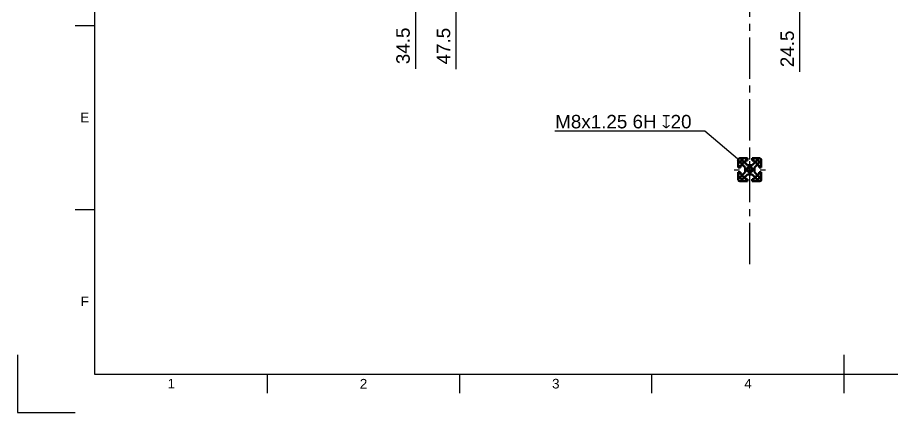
# Model space of a CAD drawing. Header units: millimetres. Extents: x 0 to 420, y 0 to 297.
# Drawn here: x 0 to 227.6, y 0 to 102.7 of the extents above; entities that cross this region are included whole.
import ezdxf
from ezdxf import colors
from ezdxf.entities.mleader import LeaderData, LeaderLine
from ezdxf.enums import TextEntityAlignment as Align
from ezdxf.math import Vec2, Vec3

# ---------------------------------------------------------------- set-up
doc = ezdxf.new("R2010")
doc.units = ezdxf.units.MM
doc.header["$LTSCALE"] = 0.75
doc.linetypes.add('CENTER2', pattern=[28.575, 19.05, -3.175, 3.175, -3.175])
for name, color, linetype, lineweight in [('Annotations', 7, 'Continuous', 25), ('Border', 7, 'Continuous', 25), ('Center Lines', 7, 'CENTER2', 25), ('Dimensions', 7, 'Continuous', 25), ('Visible', 7, 'Continuous', 50)]:
    doc.layers.add(name, color=color, linetype=linetype, lineweight=lineweight)
doc.styles.add('FusionTitle', font='arial.ttf')
doc.styles.get("Standard").update_dxf_attribs({"font": 'arial.ttf'})
doc.dimstyles.new('ISO-25', dxfattribs={"dimtxt": 3.5, "dimasz": 3.5, "dimexe": 2.1, "dimexo": 2.1, "dimgap": 1.4, "dimtad": 1, "dimzin": 12, "dimdsep": 46, "dimtxsty": 'Standard', "dimcen": 0, "dimclrd": 256, "dimclre": 256, "dimclrt": 256, "dimazin": 3, "dimtp": 0.1, "dimtm": 0.1, "dimtfac": 0.714286, "dimtmove": 0, "dimatfit": 3, "dimfxl": 1, "dimtzin": 12, "dimarcsym": 0})

# ---------------------------------------------------------------- blocks, each defined once
blk = doc.blocks.new('ISO_A3_SHEET')
at = {"layer": 'Border'}
for p, q in [((20, 287), (20, 10)), ((15, 100.66667), (20, 100.66667)), ((15, 52.83334), (20, 52.83334)), ((215, 5), (215, 15)), ((20, 10), (410, 10)), ((65, 5), (65, 10)), ((115, 5), (115, 10)), ((165, 5), (165, 10))]:
    blk.add_line(p, q, dxfattribs=at)
at = {"layer": 'Defpoints'}
for p, q in [((0, 15), (0, 0)), ((0, 0), (15, 0))]:
    blk.add_line(p, q, dxfattribs=at)
at = {"layer": 'Border', "style": 'FusionTitle'}
for s, p in [('E', (17.5, 76.75001)), ('F', (17.5, 28.91668)), ('1', (40, 7.5)), ('2', (90, 7.5)), ('3', (140, 7.5)), ('4', (190, 7.5))]:
    blk.add_text(s, height=2.5, dxfattribs=at).set_placement(p, align=Align.MIDDLE)
blk = doc.blocks.new('*D33')
at = {"layer": 'Defpoints', "color": 0, "transparency": 16777216}
for p in [(190.449951, 113.224384), (203.399903, 113.224384), (193.451177, 108.324373)]:
    blk.add_point(p, dxfattribs=at)
at = {"layer": 'Dimensions', "lineweight": -2, "transparency": 16777216}
for p, q in [((203.399903, 116.724384), (203.399903, 120.224384)), ((192.549951, 113.224384), (205.499903, 113.224384)), ((203.399903, 113.224384), (203.399903, 108.324373)), ((195.551177, 108.324373), (205.499903, 108.324373)), ((203.399903, 104.824373), (203.399903, 88.597695))]:
    blk.add_line(p, q, dxfattribs=at)
at = {"layer": 'Dimensions', "transparency": 16777216}
for points in [[(202.816569, 116.724384), (203.983236, 116.724384), (203.399903, 113.224384)], [(202.816569, 104.824373), (203.983236, 104.824373), (203.399903, 108.324373)]]:
    blk.add_solid(points, dxfattribs=at)
at = {"layer": 'Dimensions', "transparency": 16777216, "insert": (200.212897, 94.586372), "char_height": 3.5, "attachment_point": 5, "rotation": 90}
blk.add_mtext('24.5', dxfattribs=at)
blk = doc.blocks.new('*D39')
at = {"layer": 'Defpoints', "color": 0, "transparency": 16777216}
for p in [(93.162667, 115.224365), (103.474468, 115.224365), (96.162667, 108.324373)]:
    blk.add_point(p, dxfattribs=at)
at = {"layer": 'Dimensions', "lineweight": -2, "transparency": 16777216}
for p, q in [((103.474468, 118.724365), (103.474468, 122.224365)), ((95.262667, 115.224365), (105.574468, 115.224365)), ((103.474468, 115.224365), (103.474468, 108.324373)), ((98.262667, 108.324373), (105.574468, 108.324373)), ((103.474468, 104.824373), (103.474468, 89.409093))]:
    blk.add_line(p, q, dxfattribs=at)
at = {"layer": 'Dimensions', "transparency": 16777216}
for points in [[(102.891134, 118.724365), (104.057801, 118.724365), (103.474468, 115.224365)], [(102.891134, 104.824373), (104.057801, 104.824373), (103.474468, 108.324373)]]:
    blk.add_solid(points, dxfattribs=at)
at = {"layer": 'Dimensions', "transparency": 16777216, "insert": (100.286269, 95.366733), "char_height": 3.5, "attachment_point": 5, "rotation": 90}
blk.add_mtext('34.5', dxfattribs=at)
blk = doc.blocks.new('*D40')
at = {"layer": 'Defpoints', "color": 0, "transparency": 16777216}
for p in [(93.162667, 117.824173), (113.982824, 117.824173), (96.162667, 108.324373)]:
    blk.add_point(p, dxfattribs=at)
at = {"layer": 'Dimensions', "lineweight": -2, "transparency": 16777216}
for p, q in [((113.982824, 121.324173), (113.982824, 124.824173)), ((95.262667, 117.824173), (116.082824, 117.824173)), ((113.982824, 117.824173), (113.982824, 108.324373)), ((98.262667, 108.324373), (116.082824, 108.324373)), ((113.982824, 104.824373), (113.982824, 89.265846))]:
    blk.add_line(p, q, dxfattribs=at)
at = {"layer": 'Dimensions', "transparency": 16777216}
for points in [[(113.399491, 121.324173), (114.566157, 121.324173), (113.982824, 117.824173)], [(113.399491, 104.824373), (114.566157, 104.824373), (113.982824, 108.324373)]]:
    blk.add_solid(points, dxfattribs=at)
at = {"layer": 'Dimensions', "transparency": 16777216, "insert": (110.802981, 95.29511), "char_height": 3.5, "attachment_point": 5, "rotation": 90}
blk.add_mtext('47.5', dxfattribs=at)
blk = doc.blocks.new('*U19')
at = {"layer": 'Center Lines', "color": 0, "ltscale": 0.75, "transparency": 16777216}
blk.add_line((0, -122.327133), (0, 107.492391), dxfattribs=at)
blk = doc.blocks.new('*U31')
at = {"layer": 'Center Lines', "color": 0, "ltscale": 0.75, "transparency": 16777216}
for p, q in [((0, 2.678906), (0, 4.1)), ((-4.1, 0), (-2.678906, 0)), ((2.678906, 0), (4.1, 0)), ((0, -4.1), (0, -2.678906))]:
    blk.add_line(p, q, dxfattribs=at)
at = {"layer": 'Center Lines', "color": 0, "linetype": 'Continuous', "ltscale": 0.75, "transparency": 16777216}
for p, q in [((-0.892969, 0), (0.892969, 0)), ((0, -0.892969), (0, 0.892969))]:
    blk.add_line(p, q, dxfattribs=at)

msp = doc.modelspace()

# ---------------------------------------------------------------- linework, layer by layer
at = {"layer": 'Visible'}
for p, q in [((189.8512, 66.1352, 52.6), (187.8512, 66.1352, 52.6)), ((189.8512, 65.5352, 52.6), (189.8512, 66.1352, 52.6)), ((193.0512, 66.1352, 52.6), (191.0512, 66.1352, 52.6)), ((191.0512, 66.1352, 52.6), (191.0512, 65.5352, 52.6)), ((187.4512, 65.7352, 52.6), (187.4512, 63.7352, 52.6)), ((187.4512, 63.7352, 52.6), (188.0512, 63.7352, 52.6)), ((188.0512, 64.7352, 52.6), (188.0512, 65.5352, 52.6)), ((188.0512, 65.5352, 52.6), (188.8512, 65.5352, 52.6)), ((188.8512, 64.7352, 52.6), (188.0512, 64.7352, 52.6)), ((188.0512, 63.7352, 52.6), (188.0512, 64.3352, 52.6)), ((188.0512, 64.3352, 52.6), (188.6512, 64.3352, 52.6)), ((188.6512, 64.3352, 52.6), (189.2512, 63.7352, 52.6)), ((188.8512, 65.5352, 52.6), (188.8512, 64.7352, 52.6)), ((189.2512, 64.9352, 52.6), (189.2512, 65.5352, 52.6)), ((189.2512, 65.5352, 52.6), (189.8512, 65.5352, 52.6)), ((189.8512, 64.3352, 52.6), (189.2512, 64.9352, 52.6)), ((189.2512, 63.7352, 52.6), (189.2512, 62.5352, 52.6)), ((191.0512, 64.3352, 52.6), (189.8512, 64.3352, 52.6)), ((191.0512, 65.5352, 52.6), (191.6512, 65.5352, 52.6)), ((191.6512, 64.9352, 52.6), (191.0512, 64.3352, 52.6)), ((191.6512, 65.5352, 52.6), (191.6512, 64.9352, 52.6)), ((191.6512, 63.7352, 52.6), (192.2512, 64.3352, 52.6)), ((191.6512, 62.5352, 52.6), (191.6512, 63.7352, 52.6)), ((192.0512, 64.7352, 52.6), (192.0512, 65.5352, 52.6)), ((192.0512, 65.5352, 52.6), (192.8512, 65.5352, 52.6)), ((192.8512, 64.7352, 52.6), (192.0512, 64.7352, 52.6)), ((192.2512, 64.3352, 52.6), (192.8512, 64.3352, 52.6)), ((192.8512, 65.5352, 52.6), (192.8512, 64.7352, 52.6)), ((192.8512, 64.3352, 52.6), (192.8512, 63.7352, 52.6)), ((192.8512, 63.7352, 52.6), (193.4512, 63.7352, 52.6)), ((193.4512, 63.7352, 52.6), (193.4512, 65.7352, 52.6)), ((188.0512, 62.5352, 52.6), (187.4512, 62.5352, 52.6)), ((187.4512, 62.5352, 52.6), (187.4512, 60.5352, 52.6)), ((188.0512, 61.9352, 52.6), (188.0512, 62.5352, 52.6)), ((188.6512, 61.9352, 52.6), (188.0512, 61.9352, 52.6)), ((188.0512, 60.7352, 52.6), (188.0512, 61.5352, 52.6)), ((188.0512, 61.5352, 52.6), (188.8512, 61.5352, 52.6)), ((189.2512, 62.5352, 52.6), (188.6512, 61.9352, 52.6)), ((188.8512, 61.5352, 52.6), (188.8512, 60.7352, 52.6)), ((189.2512, 61.3352, 52.6), (189.8512, 61.9352, 52.6)), ((189.8512, 61.9352, 52.6), (191.0512, 61.9352, 52.6)), ((191.0512, 61.9352, 52.6), (191.6512, 61.3352, 52.6)), ((192.2512, 61.9352, 52.6), (191.6512, 62.5352, 52.6)), ((192.0512, 61.5352, 52.6), (192.8512, 61.5352, 52.6)), ((192.0512, 60.7352, 52.6), (192.0512, 61.5352, 52.6)), ((192.8512, 61.9352, 52.6), (192.2512, 61.9352, 52.6)), ((193.4512, 62.5352, 52.6), (192.8512, 62.5352, 52.6)), ((192.8512, 62.5352, 52.6), (192.8512, 61.9352, 52.6)), ((192.8512, 61.5352, 52.6), (192.8512, 60.7352, 52.6)), ((193.4512, 60.5352, 52.6), (193.4512, 62.5352, 52.6)), ((187.8512, 60.1352, 52.6), (189.8512, 60.1352, 52.6)), ((188.8512, 60.7352, 52.6), (188.0512, 60.7352, 52.6)), ((189.2512, 60.7352, 52.6), (189.2512, 61.3352, 52.6)), ((189.8512, 60.7352, 52.6), (189.2512, 60.7352, 52.6)), ((189.8512, 60.1352, 52.6), (189.8512, 60.7352, 52.6)), ((191.6512, 60.7352, 52.6), (191.0512, 60.7352, 52.6)), ((191.0512, 60.7352, 52.6), (191.0512, 60.1352, 52.6)), ((191.0512, 60.1352, 52.6), (193.0512, 60.1352, 52.6)), ((191.6512, 61.3352, 52.6), (191.6512, 60.7352, 52.6)), ((192.8512, 60.7352, 52.6), (192.0512, 60.7352, 52.6))]:
    msp.add_line(p, q, dxfattribs=at)
msp.add_circle((190.4512, 63.1352, 48.6), 0.6, dxfattribs=at)
for centre, start, end in [((187.8512, 65.7352, 52.6), 89.999989, 180), ((193.0512, 65.7352, 52.6), 0, 90), ((187.8512, 60.5352, 52.6), 180, 270), ((193.0512, 60.5352, 52.6), 270, 0)]:
    msp.add_arc(centre, 0.4, start, end, dxfattribs=at)
at = {"layer": 'Visible', "extrusion": (0, 0, -1)}
for radius, start, end in [(0.817, 74.990872, 105.009128), (0.678, 220.613127, 319.386873)]:
    msp.add_arc((-190.4512, 63.1352, -52.6), radius, start, end, dxfattribs=at)
at = {"layer": 'Visible'}
for points, knots in [([(189.9365, 62.6939, 52.6), (189.8717, 62.7556, 52.6), (189.8198, 62.8296, 52.6), (189.7452, 62.9962, 52.6), (189.7244, 63.0878, 52.6), (189.7185, 63.2772, 52.6), (189.7346, 63.3733, 52.6), (189.8034, 63.5573, 52.6), (189.8566, 63.6431, 52.6), (189.9673, 63.7626, 52.6), (190.0155, 63.8035, 52.6), (190.1215, 63.8737, 52.6), (190.1792, 63.9025, 52.6), (190.2396, 63.9243, 52.6)], [0, 0, 0, 0, 0.134259234, 0.134259234, 0.273620838, 0.273620838, 0.418082467, 0.418082467, 0.567641738, 0.567641738, 0.661747867, 0.661747867, 0.757763665, 0.757763665, 0.757763665, 0.757763665]), ([(190.9645, 62.6949, 52.4186), (191.0441, 62.788, 52.4258), (191.0994, 62.902, 52.433), (191.1198, 63.0228, 52.4402), (191.1574, 63.2469, 52.4535), (191.0732, 63.4877, 52.4668), (190.9042, 63.6396, 52.4802), (190.737, 63.7897, 52.4934), (190.4923, 63.8482, 52.5066), (190.2753, 63.7899, 52.5197), (190.0552, 63.7308, 52.5331), (189.8708, 63.5532, 52.5465), (189.8035, 63.3354, 52.5599), (189.7362, 63.1176, 52.5732), (189.7882, 62.8669, 52.5866), (189.9365, 62.6939, 52.6)], [-4.55925824, -4.55925824, -4.55925824, -4.55925824, -4.01692438, -4.01692438, -4.01692438, -3.01143713, -3.01143713, -3.01143713, -2.0172478, -2.0172478, -2.0172478, -1.0086239, -1.0086239, -1.0086239, 0, 0, 0, 0]), ([(190.6628, 63.9243, 52.6), (190.7609, 63.8889, 52.6), (190.8513, 63.835, 52.6), (191.0034, 63.6973, 52.6), (191.0645, 63.6159, 52.6), (191.1499, 63.4371, 52.6), (191.1746, 63.342, 52.6), (191.1853, 63.1511, 52.6), (191.1726, 63.0572, 52.6), (191.1237, 62.916, 52.6), (191.0993, 62.8658, 52.6), (191.0398, 62.7734, 52.6), (191.0052, 62.7313, 52.6), (190.9658, 62.6939, 52.6)], [0, 0, 0, 0, 0.156510433, 0.156510433, 0.307908356, 0.307908356, 0.454191613, 0.454191613, 0.595358102, 0.595358102, 0.679010537, 0.679010537, 0.760759817, 0.760759817, 0.760759817, 0.760759817])]:
    msp.add_open_spline(points, degree=3, knots=knots, dxfattribs=at)

# ---------------------------------------------------------------- block references
at = {"layer": 'Border'}
msp.add_blockref('ISO_A3_SHEET', (0, 0), dxfattribs=at)
at = {"layer": 'Center Lines', "ltscale": 0.75}
for name, p in [('*U19', (190.4512, 160.9244)), ('*U31', (190.4512, 63.1352))]:
    msp.add_blockref(name, p, dxfattribs=at)

# ---------------------------------------------------------------- dimensions: what is measured, and where the dimension line sits
at = {"layer": 'Dimensions'}
for base, p1, p2, picture, middle in [((113.9828, 117.8242), (96.1627, 108.3244), (93.1627, 117.8242), '*D40', (113.9828, 95.2951)), ((103.4745, 115.2244), (96.1627, 108.3244), (93.1627, 115.2244), '*D39', (103.4745, 95.3667)), ((203.3999, 113.2244), (193.4512, 108.3244), (190.45, 113.2244), '*D33', (203.3999, 94.5864))]:
    dim = msp.add_linear_dim(base=base, p1=p1, p2=p2, angle=90, dimstyle='ISO-25', override={"dimlfac": 5}, dxfattribs=at)
    dim.commit()
    dim.dimension.update_dxf_attribs({"geometry": picture, "text_midpoint": middle, "dimtype": 160})

# ---------------------------------------------------------------- leaders
at = {"layer": 'Annotations'}
ml = msp.add_multileader_mtext('Standard', dxfattribs=at)
ml.set_content(' M8x1.25 6H {\\Famgdt|c0;x}20', color=256)
ml.set_leader_properties()
ml.build(insert=Vec2(0, 0))
ml.multileader.update_dxf_attribs({"text_left_attachment_type": 5, "text_right_attachment_type": 5, "dogleg_length": 3.5, "arrow_head_size": 3.5})
ctx = ml.context
ctx.base_point, ctx.char_height, ctx.arrow_head_size, ctx.landing_gap_size, ctx.plane_origin = Vec3(136.8482, 73.1959), 3.5, 3.5, 0, Vec3(166.6117, 58.1962)
ctx.left_attachment, ctx.right_attachment, ctx.text_align_type = 5, 5, 2
notes = []
notes.append((ctx, [(0, (1, 1, 0), (178.7986, 73.1959), (-1, 0), 3.5, [(0, [(189.9487, 63.7414)], 0, [])])]))
ctx.mtext.insert, ctx.mtext.alignment, ctx.mtext.flow_direction = Vec3(175.2986, 77.4102), 3, 5
for ctx, leaders in notes:
    for number, flags, end, landing, length, lines in leaders:
        leader = LeaderData()
        leader.index, (leader.has_last_leader_line, leader.has_dogleg_vector, leader.attachment_direction) = number, flags
        leader.last_leader_point, leader.dogleg_vector, leader.dogleg_length = Vec3(end), Vec3(landing), length
        for number, points, colour, breaks in lines:
            line = LeaderLine()
            line.index, line.vertices, line.color, line.breaks = number, Vec3.list(points), colors.encode_raw_color(colour), breaks
            leader.lines.append(line)
        ctx.leaders.append(leader)

doc.saveas('drawing.dxf')
